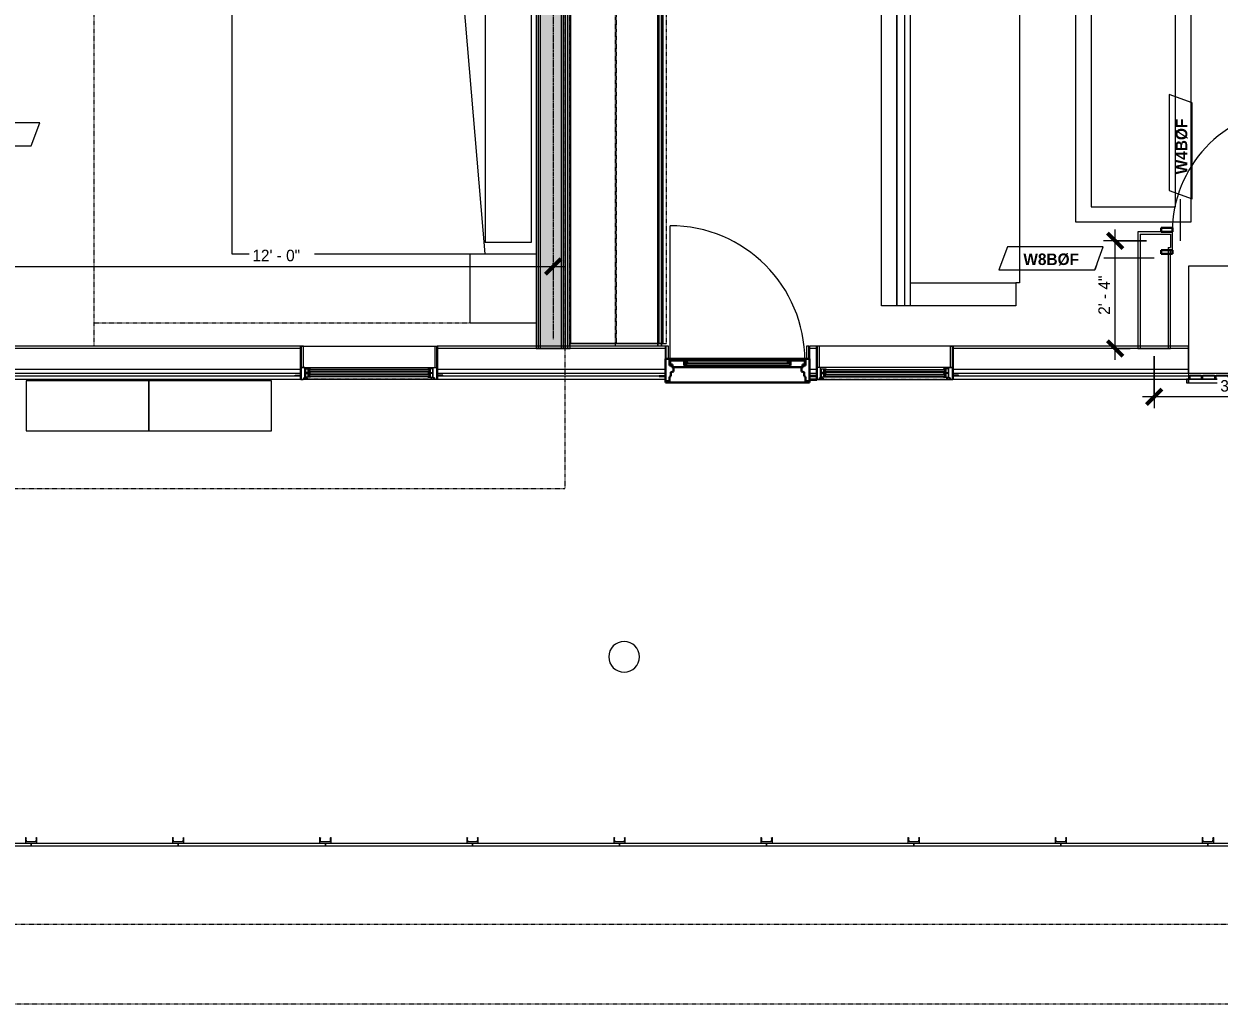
# Model space of a CAD drawing. Header units: inches. Extents: x -4010 to -1814, y 9846 to 12241.
# Drawn here: x -3476.7 to -3165.2, y 9846.3 to 10101.6 of the extents above; entities that cross this region are included whole.
import ezdxf

# ---------------------------------------------------------------- set-up
doc = ezdxf.new("R2010")
doc.units = ezdxf.units.IN
doc.header["$MEASUREMENT"] = 0
for name, pattern in [('Aligning Line 1_8_', [0.25, 0.125, -0.125]), ('Aligning Line 1_8__2_', [0.25, 0.125, -0.125]), ('Dash', [0.25, 0.125, -0.125]), ('Dash 3_32_', [0.1875, 0.09375, -0.09375]), ('Dash_2_', [0.25, 0.125, -0.125])]:
    doc.linetypes.add(name, pattern=pattern)
for name, color, linetype, lineweight in [('0-1', 7, 'Continuous', 5), ('0-2', 7, 'Continuous', 9), ('A-ANNO-DIMS', 211, 'Continuous', 9), ('A-ANNO-DIMS-32', 211, 'Continuous', 9), ('A-DETL-1', 90, 'Dash 3_32_', 18), ('A-DETL-GENF-HDLN-1', 7, 'Dash', 9), ('A-DETL-GENF-HDLN-2', 1, 'Continuous', 18), ('A-DOOR-1', 7, 'Continuous', 9), ('A-DOOR-2', 10, 'Continuous', 30), ('A-DOOR-3', 31, 'Continuous', 9), ('A-DOOR-4', 31, 'Continuous', 30), ('A-DOOR-FRAM-1', 7, 'Continuous', 9), ('A-DOOR-FRAM-2', 10, 'Continuous', 30), ('A-DOOR-FRAM-3', 31, 'Continuous', 30), ('A-DOOR-GLAZ-1', 7, 'Continuous', 9), ('A-GENM-1', 7, 'Continuous', 9), ('A-GLAZ', 151, 'Continuous', 18), ('A-GLAZ-1', 10, 'Continuous', 30), ('A-GLAZ-2', 7, 'Continuous', 9), ('A-GLAZ-CURT-1', 7, 'Continuous', 9), ('A-GLAZ-CWMG-1', 7, 'Continuous', 9), ('A-WALL', 113, 'Continuous', 18), ('A-WALL-1', 7, 'Continuous', 9), ('A-WALL-2', 250, 'Continuous', 18), ('A-WALL-3', 113, 'Continuous', 9), ('A-WALL-IDEN', 211, 'Continuous', 9), ('E-ELEC-EQPM-1', 7, 'Continuous', 9), ('E-LITE-EQPM-1', 7, 'Continuous', 9), ('G-ANNO-SYMB', 111, 'Aligning Line 1_8_', 9), ('G-ANNO-SYMB-2', 147, 'Aligning Line 1_8__2_', 9), ('G-ANNO-SYMB-4', 111, 'Dash_2_', 9), ('I-FURN', 30, 'Continuous', 9), ('I-FURN-HDLN', 30, 'Dash', 9), ('I-WALL-1', 21, 'Continuous', 18), ('I-WALL-2', 241, 'Continuous', 5), ('I-WALL-3', 7, 'Continuous', 9), ('I-WALL-4', 2, 'Continuous', 9), ('Q-CASE', 31, 'Continuous', 9), ('Q-CASE-HDLN', 31, 'Dash', 9)]:
    doc.layers.add(name, color=color, linetype=linetype, lineweight=lineweight)
doc.styles.add('Century Gothic', font='ufonts.com_century-gothic.ttf', dxfattribs={"height": 3})
doc.styles.add('Century Gothic_B_1', font='GOTHICB.TTF', dxfattribs={"height": 3})
doc.dimstyles.new('OD_1__HACK_2', dxfattribs={"dimscale": 12, "dimtxt": 3.132505, "dimasz": 0.333333, "dimexe": 0.25, "dimexo": 0.166667, "dimgap": 0.041667, "dimtad": 1, "dimdec": 4, "dimrnd": 0.0625, "dimzin": 3, "dimdsep": 46, "dimlunit": 4, "dimtxsty": 'Century Gothic', "dimblk1": 'OBLIQUE', "dimblk2": 'OBLIQUE', "dimsah": 1, "dimcen": 0.09, "dimdle": 0.25, "dimazin": 0, "dimtfac": 1, "dimtdec": 4, "dimtix": 1, "dimtmove": 0, "dimatfit": 3, "dimfxl": 1, "dimtvp": 1, "dimtfill": 1, "dimfrac": 2, "dimtolj": 1, "dimtzin": 0, "dimarcsym": 2})
doc.dimstyles.new('OD_1__HACK_2_1', dxfattribs={"dimscale": 12, "dimtxt": 3.132505, "dimasz": 0.333333, "dimexe": 0.25, "dimexo": 0.166667, "dimgap": 0.041667, "dimtad": 1, "dimdec": 4, "dimrnd": 0.0625, "dimzin": 3, "dimdsep": 46, "dimlunit": 4, "dimtxsty": 'Century Gothic', "dimblk1": 'OBLIQUE', "dimblk2": 'OBLIQUE', "dimsah": 1, "dimcen": 0.09, "dimdle": 0.25, "dimazin": 0, "dimtfac": 1, "dimtdec": 4, "dimtix": 1, "dimtmove": 0, "dimatfit": 3, "dimfxl": 1, "dimtvp": 1, "dimtfill": 1, "dimfrac": 2, "dimtolj": 1, "dimtzin": 0, "dimarcsym": 2})

# ---------------------------------------------------------------- blocks, each defined once
blk = doc.blocks.new('Bayer Built Door - 37-1_2__ x 81-3_4__ - 1st floor-3089957-UNIT PLANS - 1ST FLOOR')
at = {"layer": 'A-DOOR-1'}
blk.add_line((17.56, -0.53), (17.56, -35.66), dxfattribs=at)
blk.add_arc((17.56, -0.53), 35.13, 180, 270, dxfattribs=at)
at = {"layer": 'A-DOOR-2'}
for p, q in [((-16.95, 0.54), (-17.56, 0.53)), ((-17.56, 0.53), (-17.56, -0.53)), ((-16.95, 1.19), (-16.95, 0.54)), ((-16.95, 1.19), (-13.13, 1.19)), ((-13.87, 0.78), (-13.13, 0.78)), ((-13.87, -0.53), (-13.87, 0.78)), ((-13.13, 0.03), (-13.87, 0.03)), ((-13.13, 0.87), (-13.16, 1.19)), ((13.12, 1.19), (-13.13, 1.19)), ((-13.13, 0.78), (-13.13, 0.87)), ((-13.13, -0.03), (-13.13, 0.03)), ((13.12, 0.87), (13.16, 1.19)), ((13.12, 0.78), (13.12, 0.87)), ((13.87, 0.78), (13.12, 0.78)), ((13.12, 0.03), (13.87, 0.03)), ((13.12, -0.03), (13.12, 0.03)), ((16.95, 1.19), (13.12, 1.19)), ((13.87, -0.53), (13.87, 0.78)), ((16.95, 1.19), (16.95, 0.54)), ((16.95, 0.54), (17.56, 0.53)), ((17.56, 0.53), (17.56, -0.53)), ((-17.56, -0.53), (-13.13, -0.53)), ((-13.87, -0.47), (-13.36, -0.47)), ((-13.87, -0.53), (-13.87, -0.47)), ((-13.36, -0.47), (-13.16, -0.22)), ((-13.16, -0.22), (-13.13, -0.03)), ((13.12, -0.53), (-13.13, -0.53)), ((13.16, -0.22), (13.12, -0.03)), ((17.56, -0.53), (13.12, -0.53)), ((13.36, -0.47), (13.16, -0.22)), ((13.87, -0.47), (13.36, -0.47)), ((13.87, -0.53), (13.87, -0.47))]:
    blk.add_line(p, q, dxfattribs=at)
at = {"layer": 'A-DOOR-FRAM-1'}
for p, q in [((-18, -1), (-18.63, -1)), ((-18.63, -1), (-18.63, -4.31)), ((-18, -4.31), (-18, -1)), ((18.62, -1), (18, -1)), ((18, -1), (18, -4.31)), ((18.62, -4.31), (18.62, -1)), ((-18.63, -4.31), (-18, -4.31)), ((18, -4.31), (18.62, -4.31))]:
    blk.add_line(p, q, dxfattribs=at)
at = {"layer": 'A-DOOR-FRAM-2'}
for p, q in [((-20.38, 3.56), (-18.75, 3.56)), ((18.75, 5.22), (-18.75, 5.22)), ((-18.75, 5.22), (-18.75, 4.31)), ((-18.75, 4.87), (-18.75, -1)), ((-18.75, 4.87), (-17.72, 4.87)), ((-17.72, 3.75), (-17.72, 4.87)), ((-17.38, 3.51), (-17.72, 3.75)), ((-17.38, 2.51), (-17.38, 3.51)), ((17.38, 3.51), (17.72, 3.75)), ((17.38, 2.51), (17.38, 3.51)), ((17.72, 3.75), (17.72, 4.87)), ((18.75, 4.87), (17.72, 4.87)), ((18.75, 4.31), (18.75, 5.22)), ((18.75, 4.87), (18.75, -1)), ((20.37, 3.56), (18.75, 3.56)), ((-17.72, 0.78), (-17.14, 0.78)), ((-17.72, -1), (-17.72, 0.78)), ((-16.69, 2.36), (-17.38, 2.51)), ((-17.14, 0.78), (-17.14, 1.22)), ((-17.14, 1.22), (-16.69, 1.22)), ((-16.69, 1.22), (-16.69, 2.36)), ((16.69, 2.36), (17.38, 2.51)), ((16.69, 1.22), (16.69, 2.36)), ((17.14, 1.22), (16.69, 1.22)), ((17.14, 0.78), (17.14, 1.22)), ((17.72, 0.78), (17.14, 0.78)), ((17.72, -1), (17.72, 0.78)), ((-18.37, -1), (-18.75, -1)), ((-18.75, -1), (-17.72, -1)), ((-18.75, -1), (-18.63, -1)), ((-18, -1), (18, -1)), ((18.75, -1), (17.72, -1)), ((18.62, -1), (18.75, -1))]:
    blk.add_line(p, q, dxfattribs=at)
at = {"layer": 'A-DOOR-GLAZ-1'}
for p, q in [((-13.13, 0.62), (-13.87, 0.62)), ((-13.87, 0.19), (-13.13, 0.19)), ((-13.66, 0.62), (-13.66, 0.19)), ((13.12, 0.78), (-13.13, 0.78)), ((13.12, 0.62), (-13.13, 0.62)), ((13.12, 0.19), (-13.13, 0.19)), ((13.12, 0.03), (-13.13, 0.03)), ((13.12, 0.62), (13.87, 0.62)), ((13.87, 0.19), (13.12, 0.19)), ((13.66, 0.62), (13.66, 0.19))]:
    blk.add_line(p, q, dxfattribs=at)
blk = doc.blocks.new('Window-Double_Hung-Marvin-Essential - ESDH3066 - 1st Floor-3090114-UNIT PLANS - 1ST FLOOR')
at = {"layer": 'A-DETL-GENF-HDLN-1'}
blk.add_line((16.1, -4.34), (-16.5, -4.34), dxfattribs=at)
at = {"layer": 'A-DETL-GENF-HDLN-2'}
for p, q in [((-17.13, 4.31), (-17.75, 4.31)), ((-17.13, -1.28), (-17.13, 4.31)), ((17.12, 4.31), (17.75, 4.31)), ((17.12, 4.31), (17.12, -1.28)), ((-16.72, -1.31), (-17.75, -1.31)), ((-17.75, -4.41), (-17.75, -1.31)), ((-16.72, -3.9), (-16.72, -1.31)), ((-16.56, -1.66), (-15.34, -1.66)), ((-16.56, -1.66), (-16.56, -2.59)), ((-15.34, -2.59), (-16.56, -2.59)), ((-16.56, -2.88), (-15.34, -2.88)), ((-16.56, -2.88), (-16.56, -3.81)), ((-15.28, -1.77), (-15.94, -1.77)), ((-15.94, -1.77), (-15.94, -2.49)), ((-15.94, -2.49), (-15.28, -2.49)), ((-15.28, -2.99), (-15.94, -2.99)), ((-15.94, -2.99), (-15.94, -3.71)), ((-15.84, -1.79), (-15.84, -2.48)), ((-15.84, -3.01), (-15.84, -3.7)), ((-15.54, -1.92), (-15.54, -2.35)), ((-15.34, -1.66), (-15.28, -1.72)), ((-15.34, -2.59), (-15.28, -2.53)), ((-15.34, -2.88), (-15.28, -2.94)), ((-15.28, -1.72), (-15.28, -1.77)), ((-15.28, -2.49), (-15.28, -2.53)), ((-15.28, -2.94), (-15.28, -2.99)), ((15.34, -1.66), (15.28, -1.72)), ((15.28, -1.72), (15.28, -1.77)), ((15.28, -1.77), (15.94, -1.77)), ((15.28, -2.49), (15.28, -2.53)), ((15.94, -2.49), (15.28, -2.49)), ((15.34, -2.59), (15.28, -2.53)), ((15.34, -2.88), (15.28, -2.94)), ((15.28, -2.94), (15.28, -2.99)), ((15.28, -2.99), (15.94, -2.99)), ((16.56, -1.66), (15.34, -1.66)), ((15.34, -2.59), (16.56, -2.59)), ((16.56, -2.88), (15.34, -2.88)), ((15.54, -1.92), (15.54, -2.35)), ((15.84, -1.79), (15.84, -2.48)), ((15.84, -3.01), (15.84, -3.7)), ((15.94, -1.77), (15.94, -2.49)), ((15.94, -2.99), (15.94, -3.71)), ((16.56, -1.66), (16.56, -2.59)), ((16.56, -2.88), (16.56, -3.81)), ((16.72, -3.9), (16.72, -1.31)), ((16.72, -1.31), (17.75, -1.31)), ((17.75, -4.41), (17.75, -1.31)), ((-19.25, -3.36), (-19.25, -3.31)), ((-19.25, -3.31), (-17.9, -3.31)), ((-17.75, -3.36), (-19.25, -3.36)), ((-17.9, -3.31), (-17.9, -3.2)), ((-17.9, -3.2), (-17.75, -3.2)), ((-17.75, -4.41), (-17.16, -4.41)), ((-17.08, -4), (-17.16, -4.41)), ((-17.08, -4), (-16.19, -4)), ((-16.85, -4.37), (-16.85, -4)), ((-16.3, -4.37), (-16.85, -4.37)), ((-16.38, -3.9), (-16.72, -3.9)), ((-15.34, -3.81), (-16.56, -3.81)), ((-16.38, -4), (-16.38, -3.9)), ((-16.18, -4.14), (-16.3, -4.14)), ((-16.3, -4.14), (-16.3, -4.37)), ((-16.19, -4), (-16.19, -4.09)), ((-16.19, -4.09), (-16.1, -4.09)), ((-16.18, -4.34), (-16.18, -4.14)), ((-16.18, -4.34), (-16.1, -4.34)), ((-16.1, -4.09), (-16.1, -4.34)), ((-15.94, -3.71), (-15.28, -3.71)), ((-15.54, -3.13), (-15.54, -3.57)), ((-15.34, -3.81), (-15.28, -3.75)), ((-15.28, -3.71), (-15.28, -3.75)), ((15.28, -3.71), (15.28, -3.75)), ((15.94, -3.71), (15.28, -3.71)), ((15.34, -3.81), (15.28, -3.75)), ((15.34, -3.81), (16.56, -3.81)), ((15.54, -3.13), (15.54, -3.57)), ((16.19, -4.09), (16.1, -4.09)), ((16.1, -4.09), (16.1, -4.34)), ((16.18, -4.34), (16.1, -4.34)), ((16.18, -4.34), (16.18, -4.14)), ((16.18, -4.14), (16.3, -4.14)), ((17.08, -4), (16.19, -4)), ((16.19, -4), (16.19, -4.09)), ((16.3, -4.14), (16.3, -4.37)), ((16.3, -4.37), (16.85, -4.37)), ((16.38, -4), (16.38, -3.9)), ((16.38, -3.9), (16.72, -3.9)), ((16.85, -4.37), (16.85, -4)), ((17.08, -4), (17.16, -4.41)), ((17.75, -4.41), (17.16, -4.41)), ((17.9, -3.2), (17.75, -3.2)), ((17.75, -3.36), (19.25, -3.36)), ((17.9, -3.31), (17.9, -3.2)), ((19.25, -3.31), (17.9, -3.31)), ((19.25, -3.36), (19.25, -3.31))]:
    blk.add_line(p, q, dxfattribs=at)
at = {"layer": 'A-GLAZ'}
for p, q in [((15.84, -1.79), (-15.84, -1.79)), ((15.84, -1.92), (-15.84, -1.92)), ((15.84, -2.35), (-15.84, -2.35)), ((15.84, -2.48), (-15.84, -2.48)), ((15.84, -3.01), (-15.84, -3.01)), ((15.84, -3.13), (-15.84, -3.13)), ((15.84, -3.57), (-15.84, -3.57)), ((15.84, -3.7), (-15.84, -3.7))]:
    blk.add_line(p, q, dxfattribs=at)
at = {"layer": 'A-GLAZ-1'}
for p, q in [((-17.75, -1.28), (-17.75, 4.31)), ((17.75, 4.31), (17.75, -1.28)), ((-17.75, -4.41), (-17.75, -1.31)), ((17.75, -1.31), (17.75, -4.41))]:
    blk.add_line(p, q, dxfattribs=at)
at = {"layer": 'A-GLAZ-2'}
for p, q in [((-17.75, 4.31), (17.75, 4.31)), ((-17.75, -1.31), (17.75, -1.31)), ((17.75, -4.41), (-17.75, -4.41))]:
    blk.add_line(p, q, dxfattribs=at)
blk = doc.blocks.new('Pathway_Cooper_McGraw-Edison _BSC-BRC_Round - Pathway_Cooper_McGraw-Edison _BSC-BRC_Round-2028611-UNIT PLANS - 1ST FLOOR')
at = {"layer": 'E-LITE-EQPM-1'}
for start, end in [(360, 180), (180, 360)]:
    blk.add_arc((0, 0), 4, start, end, dxfattribs=at)
blk = doc.blocks.new('V-Series_EWC4_SPVU_RFA_2015 - 1ST FLOOR-2484708-UNIT PLANS - 1ST FLOOR')
at = {"layer": 'A-GENM-1'}
for p, q in [((-3126, 12090.69), (-3126.56, 12090.69)), ((-3126.56, 12090.69), (-3126.56, 12089.69)), ((-3126.56, 12089.69), (-3126, 12089.69)), ((-3098.12, 12090.69), (-3126, 12090.69)), ((-3126, 12090.69), (-3126, 12089.69)), ((-3126, 12089.69), (-3126, 12090.69)), ((-3126, 12089.69), (-3098.12, 12089.69)), ((-3126, 12089.69), (-3126, 12060.25)), ((-3125.56, 12089.69), (-3126, 12089.69)), ((-3125.56, 12088.69), (-3125.56, 12089.69)), ((-3122.26, 12089.69), (-3122.76, 12089.69)), ((-3122.76, 12089.69), (-3122.76, 12088.69)), ((-3122.26, 12088.69), (-3122.26, 12089.69)), ((-3118.78, 12089.69), (-3119.28, 12089.69)), ((-3119.28, 12089.69), (-3119.28, 12088.69)), ((-3118.78, 12088.69), (-3118.78, 12089.69)), ((-3115.3, 12089.69), (-3115.8, 12089.69)), ((-3115.8, 12089.69), (-3115.8, 12088.69)), ((-3115.3, 12088.69), (-3115.3, 12089.69)), ((-3111.81, 12089.69), (-3112.31, 12089.69)), ((-3112.31, 12089.69), (-3112.31, 12088.69)), ((-3111.81, 12088.69), (-3111.81, 12089.69)), ((-3108.33, 12089.69), (-3108.83, 12089.69)), ((-3108.83, 12089.69), (-3108.83, 12088.69)), ((-3108.33, 12088.69), (-3108.33, 12089.69)), ((-3104.84, 12089.69), (-3105.34, 12089.69)), ((-3105.34, 12089.69), (-3105.34, 12088.69)), ((-3104.84, 12088.69), (-3104.84, 12089.69)), ((-3101.36, 12089.69), (-3101.86, 12089.69)), ((-3101.86, 12089.69), (-3101.86, 12088.69)), ((-3101.36, 12088.69), (-3101.36, 12089.69)), ((-3098.12, 12089.69), (-3098.56, 12089.69)), ((-3098.56, 12089.69), (-3098.56, 12088.69)), ((-3098.12, 12089.69), (-3098.12, 12090.69)), ((-3097.56, 12090.69), (-3098.12, 12090.69)), ((-3098.12, 12090.69), (-3098.12, 12089.69)), ((-3098.12, 12089.69), (-3097.56, 12089.69)), ((-3098.12, 12060.25), (-3098.12, 12089.69)), ((-3097.56, 12089.69), (-3097.56, 12090.69)), ((-3122.76, 12088.69), (-3125.56, 12088.69)), ((-3119.28, 12088.69), (-3122.26, 12088.69)), ((-3115.8, 12088.69), (-3118.78, 12088.69)), ((-3112.31, 12088.69), (-3115.3, 12088.69)), ((-3108.83, 12088.69), (-3111.81, 12088.69)), ((-3105.34, 12088.69), (-3108.33, 12088.69)), ((-3101.86, 12088.69), (-3104.84, 12088.69)), ((-3098.56, 12088.69), (-3101.36, 12088.69)), ((-3126, 12060.25), (-3098.12, 12060.25))]:
    blk.add_line(p, q, dxfattribs=at)
blk = doc.blocks.new('Horizontal_Siding - Horizontal_Siding-2907273-UNIT PLANS - 1ST FLOOR')
at = {"layer": 'A-GLAZ-CURT-1'}
for p, q in [((-19.17, 2.25), (19.17, 2.25)), ((-19.17, 1.5), (-19.17, 2.25)), ((17.67, 1.5), (-17.67, 1.5)), ((19.17, 2.25), (19.17, 1.5))]:
    blk.add_line(p, q, dxfattribs=at)
blk = doc.blocks.new('Rectangular Mullion - RAILING POST-2666422-UNIT PLANS - 1ST FLOOR')
at = {"layer": 'A-GLAZ-CWMG-1'}
for p, q in [((-1.5, -1.5), (-1.5, 0)), ((1.5, 0), (1.5, -1.5)), ((1.5, -1.5), (-1.5, -1.5)), ((-1.29, -0.21), (-1.22, -1.18)), ((-1.22, -1.18), (1.22, -1.18)), ((1.22, -1.18), (1.29, -0.21))]:
    blk.add_line(p, q, dxfattribs=at)
for centre, radius, start, end in [((-1.5, -0.21), 0.211, 359.472, 90), ((1.5, -0.21), 0.21, 90, 180.528)]:
    blk.add_arc(centre, radius, start, end, dxfattribs=at)
blk = doc.blocks.new('262400 - Switchboards and Panelboards - Electric Panel - Generic - 262400 - Switchboards and Panelboards - Electric Panel - Generic-2842581-UNIT PLANS - 1ST FLOOR')
at = {"layer": 'E-ELEC-EQPM-1'}
for p, q in [((32, 13), (0, 13)), ((0, 13), (0, 0)), ((32, 0), (32, 13)), ((0, 0), (32, 0))]:
    blk.add_line(p, q, dxfattribs=at)
blk = doc.blocks.new('Window-Double_Hung-Marvin-Essential - ESDH3066 - 1st Floor-3090191-UNIT PLANS - 1ST FLOOR')
at = {"layer": 'A-DETL-GENF-HDLN-1'}
blk.add_line((16.1, 4.34), (-16.5, 4.34), dxfattribs=at)
at = {"layer": 'A-DETL-GENF-HDLN-2'}
for p, q in [((-19.25, 3.36), (-19.25, 3.31)), ((-17.75, 3.36), (-19.25, 3.36)), ((-19.25, 3.31), (-17.9, 3.31)), ((-17.9, 3.31), (-17.9, 3.2)), ((-17.9, 3.2), (-17.75, 3.2)), ((-17.75, 4.41), (-17.16, 4.41)), ((-17.75, 4.41), (-17.75, 1.31)), ((-17.08, 4), (-17.16, 4.41)), ((-17.08, 4), (-16.19, 4)), ((-16.85, 4.37), (-16.85, 4)), ((-16.3, 4.37), (-16.85, 4.37)), ((-16.38, 3.9), (-16.72, 3.9)), ((-16.72, 3.9), (-16.72, 1.31)), ((-15.34, 3.81), (-16.56, 3.81)), ((-16.56, 2.87), (-16.56, 3.81)), ((-16.38, 4), (-16.38, 3.9)), ((-16.3, 4.14), (-16.3, 4.37)), ((-16.18, 4.14), (-16.3, 4.14)), ((-16.19, 4.09), (-16.1, 4.09)), ((-16.19, 4), (-16.19, 4.09)), ((-16.18, 4.34), (-16.1, 4.34)), ((-16.18, 4.34), (-16.18, 4.14)), ((-16.1, 4.09), (-16.1, 4.34)), ((-15.94, 2.99), (-15.94, 3.71)), ((-15.94, 3.71), (-15.28, 3.71)), ((-15.84, 3.01), (-15.84, 3.7)), ((-15.54, 3.13), (-15.54, 3.57)), ((-15.34, 3.81), (-15.28, 3.75)), ((-15.28, 3.71), (-15.28, 3.75)), ((15.34, 3.81), (15.28, 3.75)), ((15.28, 3.71), (15.28, 3.75)), ((15.94, 3.71), (15.28, 3.71)), ((15.34, 3.81), (16.56, 3.81)), ((15.54, 3.13), (15.54, 3.57)), ((15.84, 3.01), (15.84, 3.7)), ((15.94, 2.99), (15.94, 3.71)), ((16.18, 4.34), (16.1, 4.34)), ((16.1, 4.09), (16.1, 4.34)), ((16.19, 4.09), (16.1, 4.09)), ((16.18, 4.34), (16.18, 4.14)), ((16.18, 4.14), (16.3, 4.14)), ((16.19, 4), (16.19, 4.09)), ((17.08, 4), (16.19, 4)), ((16.3, 4.14), (16.3, 4.37)), ((16.3, 4.37), (16.85, 4.37)), ((16.38, 4), (16.38, 3.9)), ((16.38, 3.9), (16.72, 3.9)), ((16.56, 2.87), (16.56, 3.81)), ((16.72, 3.9), (16.72, 1.31)), ((16.85, 4.37), (16.85, 4)), ((17.08, 4), (17.16, 4.41)), ((17.75, 4.41), (17.16, 4.41)), ((17.75, 4.41), (17.75, 1.31)), ((17.75, 3.36), (19.25, 3.36)), ((17.9, 3.2), (17.75, 3.2)), ((17.9, 3.31), (17.9, 3.2)), ((19.25, 3.31), (17.9, 3.31)), ((19.25, 3.36), (19.25, 3.31)), ((-16.72, 1.31), (-17.75, 1.31)), ((-17.13, 1.28), (-17.13, -4.31)), ((-16.56, 2.87), (-15.34, 2.87)), ((-15.34, 2.59), (-16.56, 2.59)), ((-16.56, 1.66), (-16.56, 2.59)), ((-16.56, 1.66), (-15.34, 1.66)), ((-15.28, 2.99), (-15.94, 2.99)), ((-15.94, 1.77), (-15.94, 2.49)), ((-15.94, 2.49), (-15.28, 2.49)), ((-15.28, 1.77), (-15.94, 1.77)), ((-15.84, 1.79), (-15.84, 2.48)), ((-15.54, 1.92), (-15.54, 2.35)), ((-15.34, 2.87), (-15.28, 2.94)), ((-15.34, 2.59), (-15.28, 2.53)), ((-15.34, 1.66), (-15.28, 1.72)), ((-15.28, 2.94), (-15.28, 2.99)), ((-15.28, 2.49), (-15.28, 2.53)), ((-15.28, 1.72), (-15.28, 1.77)), ((15.28, 2.94), (15.28, 2.99)), ((15.28, 2.99), (15.94, 2.99)), ((15.34, 2.87), (15.28, 2.94)), ((15.34, 2.59), (15.28, 2.53)), ((15.28, 2.49), (15.28, 2.53)), ((15.94, 2.49), (15.28, 2.49)), ((15.28, 1.72), (15.28, 1.77)), ((15.28, 1.77), (15.94, 1.77)), ((15.34, 1.66), (15.28, 1.72)), ((16.56, 2.87), (15.34, 2.87)), ((15.34, 2.59), (16.56, 2.59)), ((16.56, 1.66), (15.34, 1.66)), ((15.54, 1.92), (15.54, 2.35)), ((15.84, 1.79), (15.84, 2.48)), ((15.94, 1.77), (15.94, 2.49)), ((16.56, 1.66), (16.56, 2.59)), ((16.72, 1.31), (17.75, 1.31)), ((17.12, -4.31), (17.12, 1.28)), ((-17.13, -4.31), (-17.75, -4.31)), ((17.12, -4.31), (17.75, -4.31))]:
    blk.add_line(p, q, dxfattribs=at)
at = {"layer": 'A-GLAZ'}
for p, q in [((15.84, 3.7), (-15.84, 3.7)), ((15.84, 3.57), (-15.84, 3.57)), ((15.84, 3.13), (-15.84, 3.13)), ((15.84, 3.01), (-15.84, 3.01)), ((15.84, 2.48), (-15.84, 2.48)), ((15.84, 2.35), (-15.84, 2.35)), ((15.84, 1.92), (-15.84, 1.92)), ((15.84, 1.79), (-15.84, 1.79))]:
    blk.add_line(p, q, dxfattribs=at)
at = {"layer": 'A-GLAZ-1'}
for p, q in [((-17.75, 4.41), (-17.75, 1.31)), ((17.75, 1.31), (17.75, 4.41)), ((-17.75, 1.28), (-17.75, -4.31)), ((17.75, -4.31), (17.75, 1.28))]:
    blk.add_line(p, q, dxfattribs=at)
at = {"layer": 'A-GLAZ-2'}
for p, q in [((17.75, 4.41), (-17.75, 4.41)), ((19.62, 4.56), (17.75, 4.56)), ((17.75, 4.56), (17.75, 4.41)), ((17.75, 4.31), (19.62, 4.31)), ((19.62, 4.31), (19.62, 4.56)), ((-17.75, 1.31), (17.75, 1.31)), ((-17.75, -4.31), (17.75, -4.31))]:
    blk.add_line(p, q, dxfattribs=at)
blk = doc.blocks.new('CTR - 1st Phase - Shell_rvt-1-UNIT PLANS - 1ST FLOOR')
at = {"layer": 'A-WALL-1'}
for p, q in [((-3404.47, 10017.71), (-3487.79, 10017.71)), ((-3309.47, 10017.71), (-3368.97, 10017.71)), ((-3309.47, 10009.09), (-3309.47, 10017.71)), ((-3270.07, 10017.71), (-3271.97, 10017.71)), ((-3271.97, 10017.71), (-3271.97, 10009.09)), ((-3173.12, 10017.71), (-3234.57, 10017.71)), ((-3173.12, 10010.59), (-3173.12, 10017.71)), ((-3404.47, 10012.09), (-3404.47, 10012.12)), ((-3368.97, 10012.12), (-3368.97, 10012.09)), ((-3270.07, 10012.09), (-3270.07, 10012.12)), ((-3234.57, 10012.12), (-3234.57, 10012.09)), ((-3681.65, 10009.09), (-3404.47, 10009.09)), ((-3368.97, 10009.09), (-3309.47, 10009.09)), ((-3271.97, 10009.09), (-3271.95, 10009.09)), ((-3234.57, 10009.09), (-3039.67, 10009.09)), ((-3145.25, 10010.59), (-3173.12, 10010.59))]:
    blk.add_line(p, q, dxfattribs=at)
at = {"layer": 'A-WALL-2'}
for p, q in [((-3404.47, 10017.09), (-3487.79, 10017.09)), ((-3309.47, 10017.09), (-3368.97, 10017.09)), ((-3270.07, 10017.09), (-3271.97, 10017.09)), ((-3173.12, 10017.09), (-3234.57, 10017.09)), ((-3404.47, 10011.59), (-3487.79, 10011.59)), ((-3309.47, 10011.59), (-3368.97, 10011.59)), ((-3270.07, 10011.59), (-3271.97, 10011.59)), ((-3173.12, 10011.59), (-3234.57, 10011.59)), ((-3404.47, 10009.84), (-3772.17, 10009.84)), ((-3404.47, 10010.59), (-3487.79, 10010.59)), ((-3309.47, 10010.59), (-3368.97, 10010.59)), ((-3309.47, 10009.84), (-3368.97, 10009.84)), ((-3270.07, 10010.59), (-3271.97, 10010.59)), ((-3270.07, 10009.84), (-3271.97, 10009.84)), ((-3173.12, 10010.59), (-3234.57, 10010.59)), ((-3039.67, 10009.84), (-3234.57, 10009.84))]:
    blk.add_line(p, q, dxfattribs=at)
at = {"layer": '0-2', "rotation": 180}
for name, p in [('Bayer Built Door - 37-1_2__ x 81-3_4__ - 1st floor-3089957-UNIT PLANS - 1ST FLOOR', (-3290.72, 10013.4)), ('V-Series_EWC4_SPVU_RFA_2015 - 1ST FLOOR-2484708-UNIT PLANS - 1ST FLOOR', (-6271.25, 22098.78)), ('Window-Double_Hung-Marvin-Essential - ESDH3066 - 1st Floor-3090191-UNIT PLANS - 1ST FLOOR', (-3252.32, 10013.4)), ('262400 - Switchboards and Panelboards - Electric Panel - Generic - 262400 - Switchboards and Panelboards - Electric Panel - Generic-2842581-UNIT PLANS - 1ST FLOOR', (-3444.12, 10008.64)), ('262400 - Switchboards and Panelboards - Electric Panel - Generic - 262400 - Switchboards and Panelboards - Electric Panel - Generic-2842581-UNIT PLANS - 1ST FLOOR', (-3412.12, 10008.64)), ('Horizontal_Siding - Horizontal_Siding-2907273-UNIT PLANS - 1ST FLOOR', (-3493.96, 9889.69)), ('Horizontal_Siding - Horizontal_Siding-2907273-UNIT PLANS - 1ST FLOOR', (-3455.62, 9889.69)), ('Horizontal_Siding - Horizontal_Siding-2907273-UNIT PLANS - 1ST FLOOR', (-3417.29, 9889.69)), ('Horizontal_Siding - Horizontal_Siding-2907273-UNIT PLANS - 1ST FLOOR', (-3378.95, 9889.69)), ('Horizontal_Siding - Horizontal_Siding-2907273-UNIT PLANS - 1ST FLOOR', (-3340.61, 9889.69)), ('Horizontal_Siding - Horizontal_Siding-2907273-UNIT PLANS - 1ST FLOOR', (-3302.28, 9889.69)), ('Horizontal_Siding - Horizontal_Siding-2907273-UNIT PLANS - 1ST FLOOR', (-3263.94, 9889.69)), ('Horizontal_Siding - Horizontal_Siding-2907273-UNIT PLANS - 1ST FLOOR', (-3225.6, 9889.69)), ('Horizontal_Siding - Horizontal_Siding-2907273-UNIT PLANS - 1ST FLOOR', (-3187.27, 9889.69)), ('Horizontal_Siding - Horizontal_Siding-2907273-UNIT PLANS - 1ST FLOOR', (-3148.93, 9889.69))]:
    blk.add_blockref(name, p, dxfattribs=at)
at = {"layer": '0-2'}
for name, p in [('Window-Double_Hung-Marvin-Essential - ESDH3066 - 1st Floor-3090114-UNIT PLANS - 1ST FLOOR', (-3386.72, 10013.4)), ('Pathway_Cooper_McGraw-Edison _BSC-BRC_Round - Pathway_Cooper_McGraw-Edison _BSC-BRC_Round-2028611-UNIT PLANS - 1ST FLOOR', (-3320.25, 9936.74))]:
    blk.add_blockref(name, p, dxfattribs=at)
at = {"layer": '0-2', "extrusion": (0, 0, -1)}
for p in [(3474.79, 9889.69), (3436.46, 9889.69), (3398.12, 9889.69), (3359.78, 9889.69), (3321.45, 9889.69), (3283.11, 9889.69), (3244.77, 9889.69), (3206.44, 9889.69), (3168.1, 9889.69)]:
    blk.add_blockref('Rectangular Mullion - RAILING POST-2666422-UNIT PLANS - 1ST FLOOR', p, dxfattribs=at)
blk = doc.blocks.new('CTR - 1st Phase - Common Walls_rvt-1-UNIT PLANS - 1ST FLOOR')
at = {"layer": 'I-WALL-1'}
blk.add_hatch(color=256, dxfattribs=at).paths.add_polyline_path([(-3343.16, 10017.09), (-3342.54, 10017.09), (-3342.54, 10373.41), (-3343.16, 10373.41), (-3343.16, 10371.39), (-3342.76, 10371.39), (-3342.76, 10332.89), (-3343.16, 10332.89), (-3343.16, 10294.6), (-3342.76, 10294.6), (-3342.76, 10246.6), (-3343.16, 10246.6), (-3343.16, 10145.58)], flags=0)
at = {"layer": 'I-WALL-2'}
for points in [[(-3342.04, 10017.09), (-3342.04, 10374.04), (-3342.54, 10374.04), (-3342.54, 10017.09)], [(-3336.54, 10017.09), (-3336.54, 10374.04), (-3342.04, 10374.04), (-3342.04, 10017.09)], [(-3336.04, 10017.09), (-3336.04, 10374.04), (-3336.54, 10374.04), (-3336.54, 10017.09)], [(-3335.54, 10017.09), (-3335.54, 10374.04), (-3336.04, 10374.04), (-3336.04, 10017.09)], [(-3334.91, 10017.09), (-3334.91, 10374.04), (-3335.54, 10374.04), (-3335.54, 10017.09)], [(-3334.91, 10017.09), (-3334.29, 10017.09), (-3334.29, 10373.41), (-3334.91, 10373.41), (-3334.91, 10145.58)]]:
    blk.add_hatch(color=256, dxfattribs=at).paths.add_polyline_path(points, flags=0)
at = {"layer": 'A-WALL-2'}
for p, q in [((-3342.54, 10017.09), (-3342.54, 10373.41)), ((-3342.04, 10017.09), (-3342.04, 10373.41)), ((-3336.54, 10017.09), (-3336.54, 10373.41)), ((-3336.04, 10017.09), (-3336.04, 10373.41)), ((-3335.54, 10017.09), (-3335.54, 10373.41)), ((-3334.91, 10017.09), (-3334.91, 10373.41))]:
    blk.add_line(p, q, dxfattribs=at)
at = {"layer": 'I-WALL-3'}
for p, q in [((-3334.29, 10017.09), (-3334.29, 10337.29)), ((-3343.16, 10246.6), (-3343.16, 10017.09)), ((-3343.16, 10017.09), (-3334.29, 10017.09))]:
    blk.add_line(p, q, dxfattribs=at)
blk = doc.blocks.new('CTR - 1st Phase - Structure_rvt-1-UNIT PLANS - 1ST FLOOR')
at = {"layer": 'G-ANNO-SYMB-2'}
blk.add_line((-1904.06, 9867.01), (-3864.19, 9867.01), dxfattribs=at)
blk = doc.blocks.new('Bed-Standard - King 78_ x 80_-1242963-UNIT PLANS - 1ST FLOOR')
at = {"layer": 'I-FURN'}
for p, q in [((-28.31, 37.53), (-28.31, -41.8)), ((49.69, -41.8), (49.69, 37.53)), ((-25.31, 36.2), (-25.31, 24.2)), ((-25.31, 36.2), (46.69, 36.2)), ((46.69, 36.2), (46.69, 24.2)), ((49.69, 24.2), (-28.31, 17.63)), ((-25.31, 24.2), (46.69, 24.2)), ((-28.31, -41.8), (49.69, -41.8))]:
    blk.add_line(p, q, dxfattribs=at)
at = {"layer": 'I-FURN-HDLN'}
for p, q in [((-64.31, 37.53), (-64.31, -77.8)), ((67.69, -77.8), (67.69, 37.53)), ((-64.31, -77.8), (73.69, -77.8))]:
    blk.add_line(p, q, dxfattribs=at)
blk = doc.blocks.new('OD_CW_Base Cabinet - OD_CW_Base Cabinet-3857759-UNIT PLANS - 1ST FLOOR')
at = {"layer": 'Q-CASE'}
for p, q in [((162.06, 24), (0.74, 24)), ((0.74, 24), (0.74, 0)), ((0.74, 1), (0.74, 24)), ((0.74, 24), (162.06, 24)), ((0.74, 0), (0.74, 1)), ((0.74, 1), (162.06, 1)), ((162.06, 1), (0.74, 1)), ((0.74, 0), (162.06, 0)), ((162.06, 0), (0.74, 0))]:
    blk.add_line(p, q, dxfattribs=at)
blk = doc.blocks.new('OD_CW_Countertop - OD_CW_Countertop-3858596-UNIT PLANS - 1ST FLOOR')
at = {"layer": 'Q-CASE-HDLN'}
for p, q in [((162.06, 24), (0.74, 24)), ((0.74, 24), (0.74, -1)), ((0.74, -1), (162.06, -1))]:
    blk.add_line(p, q, dxfattribs=at)
blk = doc.blocks.new('OD_CW_Upper Cabinet - OD_CW_Upper Cabinet-3856834-UNIT PLANS - 1ST FLOOR')
at = {"layer": 'Q-CASE-HDLN'}
for p, q in [((163.56, 24), (0.74, 24)), ((0.74, 24), (0.74, 12)), ((163.56, 12), (163.56, 24)), ((0.74, 12), (163.56, 12))]:
    blk.add_line(p, q, dxfattribs=at)
blk = doc.blocks.new('Couch-Both_Arms-Generic - 1-1372852-UNIT PLANS - 1ST FLOOR')
at = {"layer": 'I-FURN'}
for p, q in [((-42, 17.5), (-36, 17.5)), ((-42, -10), (-42, 17.5)), ((-36, 18.5), (36, 18.5)), ((-36, 17.5), (-36, 18.5)), ((-36, 17.5), (-36, -10)), ((36, 18.5), (36, 17.5)), ((36, 17.5), (42, 17.5)), ((36, -10), (36, 17.5)), ((42, 17.5), (42, -10)), ((-42, -10), (42, -10)), ((-42, -13.5), (-42, -10)), ((-42, -11.5), (42, -11.5)), ((42, -10), (42, -13.5)), ((-42, -13.5), (42, -13.5)), ((-42, -17.5), (-42, -13.5)), ((42, -13.5), (-42, -13.5)), ((42, -13.5), (42, -17.5)), ((42, -17.5), (-42, -17.5))]:
    blk.add_line(p, q, dxfattribs=at)
blk = doc.blocks.new('Table-Coffee - one-1372853-UNIT PLANS - 1ST FLOOR')
at = {"layer": 'I-FURN'}
for p, q in [((-29.28, 11.25), (30.72, 11.25)), ((-29.28, -18.75), (-29.28, 11.25)), ((30.72, 11.25), (30.72, -18.75)), ((26.72, 7.25), (-25.28, 7.25)), ((-25.28, 7.25), (-25.28, -14.75)), ((26.72, -14.75), (26.72, 7.25)), ((-25.28, -14.75), (26.72, -14.75)), ((30.72, -18.75), (-29.28, -18.75))]:
    blk.add_line(p, q, dxfattribs=at)
blk = doc.blocks.new('Table-Night Stand - 18_ x 18_ x 24_-1352623-UNIT PLANS - 1ST FLOOR')
at = {"layer": 'I-FURN'}
for p, q in [((18.15, 0), (18.15, 17.33)), ((0.15, 0), (18.15, 0))]:
    blk.add_line(p, q, dxfattribs=at)
blk = doc.blocks.new('OD_CW_Base Cabinet - OD_CW_Base Cabinet-3857750-UNIT PLANS - 1ST FLOOR')
at = {"layer": 'Q-CASE'}
for p, q in [((0.74, 1), (162.69, 1)), ((162.69, 1), (0.74, 1)), ((0.74, 0), (162.69, 0)), ((162.69, 0), (0.74, 0))]:
    blk.add_line(p, q, dxfattribs=at)
blk = doc.blocks.new('OD_CW_Upper Cabinet - OD_CW_Upper Cabinet-3856828-UNIT PLANS - 1ST FLOOR')
at = {"layer": 'Q-CASE-HDLN'}
for p, q in [((162.69, 24), (0.74, 24)), ((0.74, 24), (0.74, 12)), ((162.69, 12), (162.69, 24)), ((0.74, 12), (162.69, 12))]:
    blk.add_line(p, q, dxfattribs=at)
blk = doc.blocks.new('SWING - SINGLE - FLUSH - 32_ x 80_ - MAGIC PAK DOOR - ACOUSTICAL SEAL-3931467-UNIT PLANS - 1ST FLOOR')
at = {"layer": 'A-DOOR-3'}
blk.add_arc((16, 2.37), 32.07, 93.5759, 180, dxfattribs=at)
at = {"layer": 'A-DOOR-4'}
for p, q in [((14, 2.37), (14, 34.38)), ((16, 34.38), (14, 34.38)), ((16, 2.37), (16, 34.38)), ((16, 2.37), (14, 2.37))]:
    blk.add_line(p, q, dxfattribs=at)
at = {"layer": 'A-DOOR-FRAM-3'}
for p, q in [((-16, 3.37), (-19, 3.37)), ((-19, 3.37), (-19, 2.37)), ((-16, 2.37), (-16, 3.37)), ((19, 3.37), (16, 3.37)), ((16, 3.37), (16, 2.37)), ((19, 2.37), (19, 3.37)), ((-19, 2.37), (-16, 2.37)), ((16, 2.37), (19, 2.37)), ((-16, -2.38), (-19, -2.38)), ((-19, -2.38), (-19, -3.38)), ((-16, -3.38), (-16, -2.38)), ((19, -2.38), (16, -2.38)), ((16, -2.38), (16, -3.38)), ((19, -3.38), (19, -2.38)), ((-19, -3.38), (-16, -3.38)), ((16, -3.38), (19, -3.38))]:
    blk.add_line(p, q, dxfattribs=at)
blk = doc.blocks.new('DIMBLOCK122-UNIT PLANS - 1ST FLOOR')
at = {"layer": 'A-ANNO-DIMS-32', "lineweight": 50}
for p, q in [((-3482.72, 10038.44), (-3480.72, 10040.44)), ((-3338.72, 10038.44), (-3336.72, 10040.44)), ((-3482.72, 10038.44), (-3484.72, 10036.44)), ((-3338.72, 10038.44), (-3340.72, 10036.44))]:
    blk.add_line(p, q, dxfattribs=at)
at = {"layer": 'A-ANNO-DIMS-32'}
for p, q in [((-3482.72, 10039.27), (-3482.72, 10035.44)), ((-3482.72, 10038.44), (-3482.72, 10039.27)), ((-3482.72, 10038.44), (-3335.72, 10038.44)), ((-3338.72, 10039.27), (-3338.72, 10035.44)), ((-3338.72, 10038.44), (-3338.72, 10039.27))]:
    blk.add_line(p, q, dxfattribs=at)
at = {"layer": 'A-ANNO-DIMS-32', "color": 0, "insert": (-3417.14, 10042.79), "char_height": 3, "width": 15.394, "attachment_point": 1, "line_spacing_factor": 0.984502, "style": 'Century Gothic', "bg_fill": 3, "box_fill_scale": 1.25, "bg_fill_color": 256, "bg_fill_true_color": 13158600, "bg_fill_transparency": 0}
blk.add_mtext('12\' - 0"', dxfattribs=at)
blk = doc.blocks.new('_Oblique')
at = {"color": 0, "linetype": 'ByBlock', "lineweight": -2}
blk.add_line((-0.5, -0.5), (0.5, 0.5), dxfattribs=at)
blk = doc.blocks.new('DIMBLOCK193-UNIT PLANS - 1ST FLOOR')
at = {"layer": 'A-ANNO-DIMS-32'}
for p, q in [((-3137.12, 10022.06), (-3137.12, 10001.48)), ((-3137.12, 10004.48), (-3137.12, 10022.06)), ((-3182.12, 10015.08), (-3182.12, 10001.48)), ((-3182.12, 10004.48), (-3182.12, 10015.08)), ((-3134.12, 10004.48), (-3185.12, 10004.48))]:
    blk.add_line(p, q, dxfattribs=at)
at = {"layer": 'A-ANNO-DIMS-32', "lineweight": 50}
for p, q in [((-3182.12, 10004.48), (-3180.12, 10006.48)), ((-3137.12, 10004.48), (-3135.12, 10006.48)), ((-3182.12, 10004.48), (-3184.12, 10002.48)), ((-3137.12, 10004.48), (-3139.12, 10002.48))]:
    blk.add_line(p, q, dxfattribs=at)
at = {"layer": 'A-ANNO-DIMS-32', "color": 0, "insert": (-3164.87, 10008.83), "char_height": 3, "width": 12.5897, "attachment_point": 1, "line_spacing_factor": 0.984502, "style": 'Century Gothic', "bg_fill": 3, "box_fill_scale": 1.25, "bg_fill_color": 256, "bg_fill_true_color": 13158600, "bg_fill_transparency": 0}
blk.add_mtext('3\' - 9"', dxfattribs=at)
blk = doc.blocks.new('DIMBLOCK298-UNIT PLANS - 1ST FLOOR')
at = {"layer": 'A-ANNO-DIMS-32', "lineweight": 50}
for p, q in [((-3192.3, 10045.08), (-3194.3, 10047.08)), ((-3192.3, 10045.08), (-3190.3, 10043.08)), ((-3192.3, 10017.08), (-3194.3, 10019.08)), ((-3192.3, 10017.08), (-3190.3, 10015.08))]:
    blk.add_line(p, q, dxfattribs=at)
at = {"layer": 'A-ANNO-DIMS-32'}
for p, q in [((-3192.3, 10014.08), (-3192.3, 10048.08)), ((-3184.12, 10045.08), (-3195.3, 10045.08)), ((-3192.3, 10045.08), (-3184.12, 10045.08)), ((-3188.37, 10017.08), (-3195.3, 10017.08)), ((-3192.3, 10017.08), (-3188.37, 10017.08))]:
    blk.add_line(p, q, dxfattribs=at)
at = {"layer": 'A-ANNO-DIMS-32', "color": 0, "insert": (-3196.65, 10025.84), "char_height": 3, "width": 12.5897, "attachment_point": 1, "rotation": 90, "line_spacing_factor": 0.984502, "style": 'Century Gothic', "bg_fill": 3, "box_fill_scale": 1.25, "bg_fill_color": 256, "bg_fill_true_color": 13158600, "bg_fill_transparency": 0}
blk.add_mtext('2\' - 4"', dxfattribs=at)
blk = doc.blocks.new('Wall Tag - Arch Wall-3956453-UNIT PLANS - 1ST FLOOR')
at = {"layer": 'A-WALL-IDEN'}
for p, q in [((-0.3561, 0.0937), (-0.4244, -0.0937)), ((0.4244, 0.0937), (-0.3561, 0.0937)), ((0.3561, -0.0937), (0.4244, 0.0937)), ((-0.4244, -0.0937), (0.3561, -0.0937))]:
    blk.add_line(p, q, dxfattribs=at)

msp = doc.modelspace()

# ---------------------------------------------------------------- block references
at = {"layer": '0-1'}
msp.add_blockref('CTR - 1st Phase - Shell_rvt-1-UNIT PLANS - 1ST FLOOR', (0, 0), dxfattribs=at)

# ---------------------------------------------------------------- next in the draw order: block references
msp.add_blockref('CTR - 1st Phase - Common Walls_rvt-1-UNIT PLANS - 1ST FLOOR', (0, 0), dxfattribs=at)

# ---------------------------------------------------------------- next in the draw order: block references
msp.add_blockref('CTR - 1st Phase - Structure_rvt-1-UNIT PLANS - 1ST FLOOR', (0, 0), dxfattribs=at)

# ---------------------------------------------------------------- next in the draw order: linework, layer by layer
at = {"layer": 'A-DETL-1'}
msp.add_line((-3338.72374, 10373.4144), (-3338.72374, 10019.4144), dxfattribs=at)
at = {"layer": 'A-WALL'}
for p, q in [((-3185.74874, 10046.83481), (-3185.74874, 10017.08481)), ((-3185.74874, 10046.83481), (-3177.87374, 10046.83481)), ((-3178.49874, 10043.33481), (-3178.49874, 10017.08481)), ((-3178.49874, 10043.33481), (-3177.87374, 10043.33481))]:
    msp.add_line(p, q, dxfattribs=at)
at = {"layer": 'A-WALL-3'}
for p, q in [((-3177.31124, 10047.45981), (-3177.87374, 10047.45981)), ((-3177.87374, 10046.83481), (-3177.87374, 10043.33481)), ((-3177.31124, 10042.70981), (-3177.31124, 10047.45981)), ((-3177.87374, 10042.70981), (-3177.31124, 10042.70981))]:
    msp.add_line(p, q, dxfattribs=at)
at = {"layer": 'A-WALL-IDEN'}
msp.add_line((-3175.24489, 10045.08481), (-3175.24489, 10055.92796), dxfattribs=at)
at = {"layer": 'G-ANNO-SYMB'}
msp.add_line((-1813.52288, 9846.2766), (-4009.5295, 9846.2766), dxfattribs=at)
at = {"layer": 'G-ANNO-SYMB-4'}
for p, q in [((-3335.72374, 10380.7894), (-3335.72374, 9980.49444)), ((-3335.72374, 9980.49444), (-3861.5945, 9980.49444))]:
    msp.add_line(p, q, dxfattribs=at)
at = {"layer": 'I-WALL-4'}
for p, q in [((-3177.87374, 10047.45981), (-3186.37374, 10047.45981)), ((-3186.37374, 10047.45981), (-3186.37374, 10017.08481)), ((-3177.87374, 10017.08481), (-3177.87374, 10042.70981)), ((-3186.37374, 10017.08481), (-3177.87374, 10017.08481))]:
    msp.add_line(p, q, dxfattribs=at)

# ---------------------------------------------------------------- next in the draw order: block references
at = {"layer": 'A-DOOR-3'}
msp.add_blockref('SWING - SINGLE - FLUSH - 32_ x 80_ - MAGIC PAK DOOR - ACOUSTICAL SEAL-3931467-UNIT PLANS - 1ST FLOOR', (-3161.31124, 10045.08481), dxfattribs=at)
at = {"layer": 'A-WALL-IDEN', "xscale": 31.99999999999999, "yscale": 31.99999999999999, "zscale": 31.99999999999999, "rotation": 89.99999999999991}
msp.add_blockref('Wall Tag - Arch Wall-3956453-UNIT PLANS - 1ST FLOOR', (-3175.24489, 10069.65967), dxfattribs=at)
at = {"layer": 'A-WALL-IDEN', "xscale": 31.99999999999999, "yscale": 31.99999999999999, "zscale": 31.99999999999999}
msp.add_blockref('Wall Tag - Arch Wall-3956453-UNIT PLANS - 1ST FLOOR', (-3486.14175, 10072.8894), dxfattribs=at)
at = {"layer": 'I-FURN'}
for name, p, rotation in [('Bed-Standard - King 78_ x 80_-1242963-UNIT PLANS - 1ST FLOOR', (-3380.69496, 10091.40292), 269.9999999999652), ('Couch-Both_Arms-Generic - 1-1372852-UNIT PLANS - 1ST FLOOR', (-3235.69269, 10070.15981), 270.0000000000034), ('Table-Coffee - one-1372853-UNIT PLANS - 1ST FLOOR', (-3191.2972, 10079.26568), 89.99999999999021), ('Table-Night Stand - 18_ x 18_ x 24_-1352623-UNIT PLANS - 1ST FLOOR', (-3360.49005, 10041.86139), 269.9999999999652)]:
    msp.add_blockref(name, p, dxfattribs=dict(at, rotation=rotation))
at = {"layer": 'Q-CASE'}
for name, p, rotation in [('OD_CW_Upper Cabinet - OD_CW_Upper Cabinet-3856828-UNIT PLANS - 1ST FLOOR', (-3310.47374, 10016.97669), 90.0000000000159), ('OD_CW_Upper Cabinet - OD_CW_Upper Cabinet-3856834-UNIT PLANS - 1ST FLOOR', (-3310.19593, 10017.60169), 90.00000000000682), ('OD_CW_Base Cabinet - OD_CW_Base Cabinet-3857759-UNIT PLANS - 1ST FLOOR', (-3310.19593, 10017.60169), 89.99999999998634), ('OD_CW_Countertop - OD_CW_Countertop-3858596-UNIT PLANS - 1ST FLOOR', (-3310.19593, 10017.60169), 90.00000000181076), ('OD_CW_Base Cabinet - OD_CW_Base Cabinet-3857750-UNIT PLANS - 1ST FLOOR', (-3310.47374, 10016.97669), 89.99999999999541)]:
    msp.add_blockref(name, p, dxfattribs=dict(at, rotation=rotation))

# ---------------------------------------------------------------- next in the draw order: texts
at = {"layer": 'A-WALL-IDEN', "insert": (-3176.49242, 10062.44375), "char_height": 3, "width": 17.372, "attachment_point": 1, "rotation": 90, "style": 'Century Gothic_B_1'}
msp.add_mtext('W4BØF', dxfattribs=at)
at = {"layer": 'A-WALL-IDEN', "insert": (-3216.19858, 10041.80853), "char_height": 3, "width": 17.372, "attachment_point": 1, "style": 'Century Gothic_B_1'}
msp.add_mtext('W8BØF', dxfattribs=at)

# ---------------------------------------------------------------- next in the draw order: dimensions: what is measured, and where the dimension line sits
at = {"layer": 'A-ANNO-DIMS'}
for base, p1, p2, override, picture, middle in [((-3338.72374, 10038.44175), (-3482.72374, 10041.27017), (-3338.72374, 10041.27017), {"dimpost": '<>', "dimfxl": 144}, 'DIMBLOCK122-UNIT PLANS - 1ST FLOOR', (-3410.72374, 10040.51721)), ((-3182.12374, 10004.48092), (-3137.12374, 10024.06068), (-3182.12374, 10017.08481), {"dimpost": '<>', "dimfxl": 45.537488}, 'DIMBLOCK193-UNIT PLANS - 1ST FLOOR', (-3159.62374, 10006.55638))]:
    dim = msp.add_linear_dim(base=base, p1=p1, p2=p2, dimstyle='OD_1__HACK_2', override=override, dxfattribs=at)
    dim.commit()
    dim.dimension.update_dxf_attribs({"geometry": picture, "text_midpoint": middle})

# ---------------------------------------------------------------- next in the draw order: dimensions: what is measured, and where the dimension line sits
dim = msp.add_linear_dim(base=(-3192.30181, 10045.08481), p1=(-3186.37374, 10017.08481), p2=(-3182.12374, 10045.08481), angle=90, dimstyle='OD_1__HACK_2_1', override={"dimpost": '<>', "dimfxl": 28.320708}, dxfattribs=at)
dim.commit()
dim.dimension.update_dxf_attribs({"geometry": 'DIMBLOCK298-UNIT PLANS - 1ST FLOOR', "text_midpoint": (-3194.33954, 10031.08481)})

# ---------------------------------------------------------------- next in the draw order: linework, layer by layer
at = {"layer": 'A-WALL-IDEN'}
msp.add_line((-3182.12374, 10040.56099), (-3195.25096, 10040.56099), dxfattribs=at)

# ---------------------------------------------------------------- next in the draw order: block references
at = {"layer": 'A-WALL-IDEN', "xscale": 31.99999999999999, "yscale": 31.99999999999999, "zscale": 31.99999999999999}
msp.add_blockref('Wall Tag - Arch Wall-3956453-UNIT PLANS - 1ST FLOOR', (-3208.98266, 10040.56099), dxfattribs=at)

doc.saveas('drawing.dxf')
